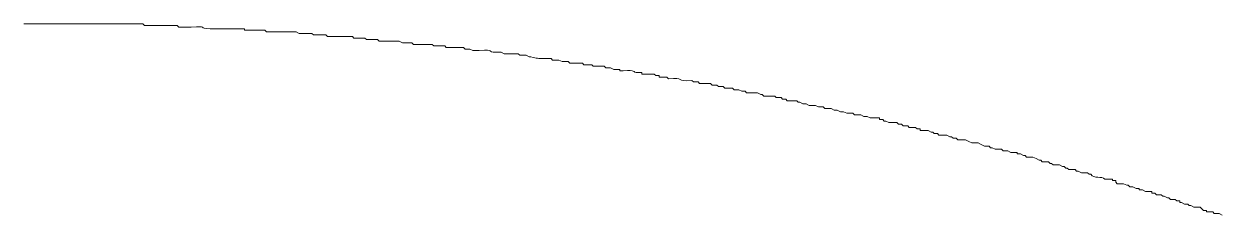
# Model space of a CAD drawing. Header units: millimetres. Extents: x 5194 to 16594, y 329 to 7592.
# Drawn here: x 10333.68 to 10350.9, y 4140.83 to 4143.57 of the extents above; entities that cross this region are included whole.
import ezdxf

# ---------------------------------------------------------------- set-up
doc = ezdxf.new("R2010")
doc.units = ezdxf.units.MM
doc.header["$MEASUREMENT"] = 0
doc.layers.add('PDF_Geometry', color=7, linetype='Continuous', true_color=0x231f20)

msp = doc.modelspace()

# ---------------------------------------------------------------- linework, layer by layer
at = {"layer": 'PDF_Geometry', "color": 0, "lineweight": 9}
for p, q in [((10333.721, 4143.569), (10333.676, 4143.569)), ((10333.766, 4143.569), (10333.721, 4143.569)), ((10335.25, 4143.569), (10335.228, 4143.569)), ((10335.273, 4143.569), (10335.25, 4143.569)), ((10335.318, 4143.569), (10335.273, 4143.569)), ((10335.34, 4143.569), (10335.318, 4143.569)), ((10335.385, 4143.569), (10335.34, 4143.569)), ((10335.408, 4143.546), (10335.385, 4143.569)), ((10335.43, 4143.546), (10335.408, 4143.546)), ((10335.475, 4143.546), (10335.43, 4143.546)), ((10335.498, 4143.546), (10335.475, 4143.546)), ((10335.52, 4143.546), (10335.498, 4143.546)), ((10335.565, 4143.546), (10335.52, 4143.546)), ((10335.61, 4143.546), (10335.565, 4143.546)), ((10335.655, 4143.546), (10335.61, 4143.546)), ((10335.678, 4143.546), (10335.655, 4143.546)), ((10335.7, 4143.546), (10335.678, 4143.546)), ((10335.745, 4143.546), (10335.7, 4143.546)), ((10335.79, 4143.546), (10335.745, 4143.546)), ((10335.813, 4143.546), (10335.79, 4143.546)), ((10335.835, 4143.546), (10335.813, 4143.546)), ((10335.88, 4143.546), (10335.835, 4143.546)), ((10335.903, 4143.524), (10335.88, 4143.546)), ((10335.925, 4143.524), (10335.903, 4143.524)), ((10335.97, 4143.524), (10335.925, 4143.524)), ((10335.992, 4143.524), (10335.97, 4143.524)), ((10336.015, 4143.524), (10335.992, 4143.524)), ((10336.06, 4143.524), (10336.015, 4143.524)), ((10336.082, 4143.524), (10336.06, 4143.524)), ((10336.375, 4143.501), (10336.352, 4143.501)), ((10336.397, 4143.501), (10336.375, 4143.501)), ((10336.757, 4143.501), (10336.712, 4143.501)), ((10336.78, 4143.501), (10336.757, 4143.501)), ((10336.802, 4143.501), (10336.78, 4143.501)), ((10336.847, 4143.501), (10336.802, 4143.501)), ((10336.847, 4143.479), (10336.847, 4143.501)), ((10336.892, 4143.479), (10336.847, 4143.479)), ((10336.937, 4143.479), (10336.892, 4143.479)), ((10336.96, 4143.479), (10336.937, 4143.479)), ((10336.982, 4143.479), (10336.96, 4143.479)), ((10337.027, 4143.479), (10336.982, 4143.479)), ((10337.072, 4143.479), (10337.027, 4143.479)), ((10337.094, 4143.479), (10337.072, 4143.479)), ((10337.117, 4143.479), (10337.094, 4143.479)), ((10337.139, 4143.479), (10337.117, 4143.479)), ((10337.162, 4143.456), (10337.139, 4143.479)), ((10337.184, 4143.456), (10337.162, 4143.456)), ((10337.229, 4143.456), (10337.184, 4143.456)), ((10337.252, 4143.456), (10337.229, 4143.456)), ((10337.274, 4143.456), (10337.252, 4143.456)), ((10337.499, 4143.456), (10337.454, 4143.456)), ((10337.522, 4143.456), (10337.499, 4143.456)), ((10337.544, 4143.456), (10337.522, 4143.456)), ((10337.589, 4143.456), (10337.544, 4143.456)), ((10337.634, 4143.434), (10337.589, 4143.456)), ((10337.657, 4143.434), (10337.634, 4143.434)), ((10337.679, 4143.434), (10337.657, 4143.434)), ((10337.702, 4143.434), (10337.679, 4143.434)), ((10337.724, 4143.434), (10337.702, 4143.434)), ((10337.769, 4143.434), (10337.724, 4143.434)), ((10337.814, 4143.434), (10337.769, 4143.434)), ((10337.837, 4143.411), (10337.814, 4143.434)), ((10337.859, 4143.411), (10337.837, 4143.411)), ((10337.904, 4143.411), (10337.859, 4143.411)), ((10337.949, 4143.411), (10337.904, 4143.411)), ((10337.994, 4143.411), (10337.949, 4143.411)), ((10338.017, 4143.411), (10337.994, 4143.411)), ((10338.039, 4143.389), (10338.017, 4143.411)), ((10338.084, 4143.389), (10338.039, 4143.389)), ((10338.106, 4143.389), (10338.084, 4143.389)), ((10338.129, 4143.389), (10338.106, 4143.389)), ((10338.151, 4143.389), (10338.129, 4143.389)), ((10338.196, 4143.389), (10338.151, 4143.389)), ((10338.241, 4143.389), (10338.196, 4143.389)), ((10338.264, 4143.389), (10338.241, 4143.389)), ((10338.286, 4143.389), (10338.264, 4143.389)), ((10338.331, 4143.389), (10338.286, 4143.389)), ((10338.376, 4143.389), (10338.331, 4143.389)), ((10338.399, 4143.389), (10338.376, 4143.389)), ((10338.421, 4143.366), (10338.399, 4143.389)), ((10338.466, 4143.366), (10338.421, 4143.366)), ((10338.511, 4143.366), (10338.466, 4143.366)), ((10338.556, 4143.366), (10338.511, 4143.366)), ((10338.579, 4143.366), (10338.556, 4143.366)), ((10338.601, 4143.344), (10338.579, 4143.366)), ((10338.646, 4143.344), (10338.601, 4143.344)), ((10338.691, 4143.344), (10338.646, 4143.344)), ((10338.714, 4143.344), (10338.691, 4143.344)), ((10338.736, 4143.344), (10338.714, 4143.344)), ((10338.759, 4143.344), (10338.736, 4143.344)), ((10338.781, 4143.321), (10338.759, 4143.344)), ((10338.826, 4143.321), (10338.781, 4143.321)), ((10338.871, 4143.321), (10338.826, 4143.321)), ((10338.894, 4143.321), (10338.871, 4143.321)), ((10338.916, 4143.321), (10338.894, 4143.321)), ((10338.961, 4143.321), (10338.916, 4143.321)), ((10338.984, 4143.321), (10338.961, 4143.321)), ((10339.006, 4143.321), (10338.984, 4143.321)), ((10339.051, 4143.321), (10339.006, 4143.321)), ((10339.073, 4143.321), (10339.051, 4143.321)), ((10339.118, 4143.299), (10339.073, 4143.321)), ((10339.141, 4143.299), (10339.118, 4143.299)), ((10339.163, 4143.299), (10339.141, 4143.299)), ((10339.208, 4143.299), (10339.163, 4143.299)), ((10339.253, 4143.299), (10339.208, 4143.299)), ((10339.276, 4143.276), (10339.253, 4143.299)), ((10339.298, 4143.276), (10339.276, 4143.276)), ((10339.321, 4143.276), (10339.298, 4143.276)), ((10339.343, 4143.276), (10339.321, 4143.276)), ((10339.388, 4143.276), (10339.343, 4143.276)), ((10339.433, 4143.276), (10339.388, 4143.276)), ((10339.456, 4143.276), (10339.433, 4143.276)), ((10339.478, 4143.276), (10339.456, 4143.276)), ((10339.523, 4143.276), (10339.478, 4143.276)), ((10339.546, 4143.276), (10339.523, 4143.276)), ((10339.568, 4143.254), (10339.546, 4143.276)), ((10339.613, 4143.254), (10339.568, 4143.254)), ((10339.636, 4143.254), (10339.613, 4143.254)), ((10339.658, 4143.254), (10339.636, 4143.254)), ((10339.703, 4143.254), (10339.658, 4143.254)), ((10339.726, 4143.254), (10339.703, 4143.254)), ((10339.748, 4143.231), (10339.726, 4143.254)), ((10339.793, 4143.231), (10339.748, 4143.231)), ((10339.838, 4143.231), (10339.793, 4143.231)), ((10339.883, 4143.231), (10339.838, 4143.231)), ((10339.906, 4143.231), (10339.883, 4143.231)), ((10339.928, 4143.231), (10339.906, 4143.231)), ((10339.973, 4143.231), (10339.928, 4143.231)), ((10339.996, 4143.231), (10339.973, 4143.231)), ((10340.018, 4143.209), (10339.996, 4143.231)), ((10340.041, 4143.209), (10340.018, 4143.209)), ((10340.086, 4143.209), (10340.041, 4143.209)), ((10340.13, 4143.186), (10340.086, 4143.209)), ((10340.175, 4143.186), (10340.13, 4143.186)), ((10340.198, 4143.186), (10340.175, 4143.186)), ((10340.22, 4143.186), (10340.198, 4143.186)), ((10340.49, 4143.164), (10340.468, 4143.164)), ((10340.535, 4143.164), (10340.49, 4143.164)), ((10340.58, 4143.141), (10340.535, 4143.164)), ((10340.625, 4143.141), (10340.58, 4143.141)), ((10340.648, 4143.141), (10340.625, 4143.141)), ((10340.67, 4143.141), (10340.648, 4143.141)), ((10340.715, 4143.141), (10340.67, 4143.141)), ((10340.76, 4143.141), (10340.715, 4143.141)), ((10340.783, 4143.141), (10340.76, 4143.141)), ((10340.805, 4143.119), (10340.783, 4143.141)), ((10340.85, 4143.119), (10340.805, 4143.119)), ((10340.895, 4143.119), (10340.85, 4143.119)), ((10340.94, 4143.096), (10340.895, 4143.119)), ((10340.963, 4143.096), (10340.94, 4143.096)), ((10341.232, 4143.074), (10341.187, 4143.074)), ((10341.255, 4143.074), (10341.232, 4143.074)), ((10341.277, 4143.051), (10341.255, 4143.074)), ((10341.322, 4143.051), (10341.277, 4143.051)), ((10341.367, 4143.051), (10341.322, 4143.051)), ((10341.412, 4143.029), (10341.367, 4143.051)), ((10341.457, 4143.029), (10341.412, 4143.029)), ((10341.502, 4143.029), (10341.457, 4143.029)), ((10341.525, 4143.006), (10341.502, 4143.029)), ((10341.547, 4143.006), (10341.525, 4143.006)), ((10341.592, 4143.006), (10341.547, 4143.006)), ((10341.637, 4143.006), (10341.592, 4143.006)), ((10341.682, 4143.006), (10341.637, 4143.006)), ((10341.705, 4143.006), (10341.682, 4143.006)), ((10341.727, 4142.984), (10341.705, 4143.006)), ((10341.772, 4142.984), (10341.727, 4142.984)), ((10341.817, 4142.984), (10341.772, 4142.984)), ((10341.84, 4142.984), (10341.817, 4142.984)), ((10341.862, 4142.961), (10341.84, 4142.984)), ((10341.885, 4142.961), (10341.862, 4142.961)), ((10341.93, 4142.961), (10341.885, 4142.961)), ((10341.975, 4142.961), (10341.93, 4142.961)), ((10341.997, 4142.961), (10341.975, 4142.961)), ((10342.02, 4142.961), (10341.997, 4142.961)), ((10342.042, 4142.939), (10342.02, 4142.961)), ((10342.065, 4142.939), (10342.042, 4142.939)), ((10342.11, 4142.939), (10342.065, 4142.939)), ((10342.155, 4142.917), (10342.11, 4142.939)), ((10342.177, 4142.917), (10342.155, 4142.917)), ((10342.2, 4142.917), (10342.177, 4142.917)), ((10342.244, 4142.917), (10342.2, 4142.917)), ((10342.244, 4142.894), (10342.244, 4142.917)), ((10342.289, 4142.894), (10342.244, 4142.894)), ((10342.559, 4142.872), (10342.514, 4142.872)), ((10342.559, 4142.849), (10342.559, 4142.872)), ((10342.604, 4142.849), (10342.559, 4142.849)), ((10342.627, 4142.849), (10342.604, 4142.849)), ((10342.649, 4142.849), (10342.627, 4142.849)), ((10342.694, 4142.849), (10342.649, 4142.849)), ((10342.739, 4142.849), (10342.694, 4142.849)), ((10342.762, 4142.827), (10342.739, 4142.849)), ((10342.784, 4142.827), (10342.762, 4142.827)), ((10342.807, 4142.827), (10342.784, 4142.827)), ((10342.807, 4142.804), (10342.807, 4142.827)), ((10342.852, 4142.804), (10342.807, 4142.804)), ((10342.897, 4142.804), (10342.852, 4142.804)), ((10342.919, 4142.804), (10342.897, 4142.804)), ((10342.942, 4142.782), (10342.919, 4142.804)), ((10343.301, 4142.737), (10343.279, 4142.759)), ((10343.346, 4142.737), (10343.301, 4142.737)), ((10343.369, 4142.737), (10343.346, 4142.737)), ((10343.391, 4142.714), (10343.369, 4142.737)), ((10343.436, 4142.714), (10343.391, 4142.714)), ((10343.459, 4142.714), (10343.436, 4142.714)), ((10343.481, 4142.714), (10343.459, 4142.714)), ((10343.526, 4142.714), (10343.481, 4142.714)), ((10343.549, 4142.714), (10343.526, 4142.714)), ((10343.571, 4142.692), (10343.549, 4142.714)), ((10343.616, 4142.692), (10343.571, 4142.692)), ((10343.639, 4142.692), (10343.616, 4142.692)), ((10343.661, 4142.669), (10343.639, 4142.692)), ((10343.706, 4142.669), (10343.661, 4142.669)), ((10343.729, 4142.669), (10343.706, 4142.669)), ((10343.751, 4142.647), (10343.729, 4142.669)), ((10343.774, 4142.647), (10343.751, 4142.647)), ((10343.819, 4142.647), (10343.774, 4142.647)), ((10343.864, 4142.647), (10343.819, 4142.647)), ((10343.886, 4142.624), (10343.864, 4142.647)), ((10343.909, 4142.624), (10343.886, 4142.624)), ((10343.954, 4142.624), (10343.909, 4142.624)), ((10343.999, 4142.602), (10343.954, 4142.624)), ((10344.021, 4142.602), (10343.999, 4142.602)), ((10344.044, 4142.602), (10344.021, 4142.602)), ((10344.066, 4142.579), (10344.044, 4142.602)), ((10344.089, 4142.579), (10344.066, 4142.579)), ((10344.134, 4142.579), (10344.089, 4142.579)), ((10344.179, 4142.579), (10344.134, 4142.579)), ((10344.201, 4142.579), (10344.179, 4142.579)), ((10344.224, 4142.579), (10344.201, 4142.579)), ((10344.269, 4142.557), (10344.224, 4142.579)), ((10344.291, 4142.557), (10344.269, 4142.557)), ((10344.313, 4142.534), (10344.291, 4142.557)), ((10344.358, 4142.534), (10344.313, 4142.534)), ((10344.381, 4142.534), (10344.358, 4142.534)), ((10344.403, 4142.534), (10344.381, 4142.534)), ((10344.448, 4142.534), (10344.403, 4142.534)), ((10344.471, 4142.534), (10344.448, 4142.534)), ((10344.493, 4142.512), (10344.471, 4142.534)), ((10344.538, 4142.512), (10344.493, 4142.512)), ((10344.561, 4142.512), (10344.538, 4142.512)), ((10344.583, 4142.489), (10344.561, 4142.512)), ((10344.628, 4142.489), (10344.583, 4142.489)), ((10344.651, 4142.467), (10344.628, 4142.489)), ((10344.673, 4142.467), (10344.651, 4142.467)), ((10344.696, 4142.467), (10344.673, 4142.467)), ((10344.718, 4142.467), (10344.696, 4142.467)), ((10344.741, 4142.467), (10344.718, 4142.467)), ((10344.786, 4142.467), (10344.741, 4142.467)), ((10344.808, 4142.444), (10344.786, 4142.467)), ((10344.831, 4142.444), (10344.808, 4142.444)), ((10344.876, 4142.422), (10344.831, 4142.444)), ((10344.921, 4142.422), (10344.876, 4142.422)), ((10344.966, 4142.399), (10344.921, 4142.422)), ((10344.988, 4142.399), (10344.966, 4142.399)), ((10345.011, 4142.399), (10344.988, 4142.399)), ((10345.056, 4142.399), (10345.011, 4142.399)), ((10345.101, 4142.377), (10345.056, 4142.399)), ((10345.146, 4142.377), (10345.101, 4142.377)), ((10345.168, 4142.377), (10345.146, 4142.377)), ((10345.191, 4142.354), (10345.168, 4142.377)), ((10345.236, 4142.354), (10345.191, 4142.354)), ((10345.281, 4142.354), (10345.236, 4142.354)), ((10345.326, 4142.332), (10345.281, 4142.354)), ((10345.348, 4142.332), (10345.326, 4142.332)), ((10345.37, 4142.332), (10345.348, 4142.332)), ((10345.415, 4142.309), (10345.37, 4142.332)), ((10345.46, 4142.309), (10345.415, 4142.309)), ((10345.505, 4142.287), (10345.46, 4142.309)), ((10345.528, 4142.287), (10345.505, 4142.287)), ((10345.55, 4142.287), (10345.528, 4142.287)), ((10345.595, 4142.287), (10345.55, 4142.287)), ((10345.618, 4142.264), (10345.595, 4142.287)), ((10345.663, 4142.264), (10345.618, 4142.264)), ((10345.685, 4142.264), (10345.663, 4142.264)), ((10345.708, 4142.264), (10345.685, 4142.264)), ((10345.753, 4142.242), (10345.708, 4142.264)), ((10345.798, 4142.242), (10345.753, 4142.242)), ((10345.843, 4142.219), (10345.798, 4142.242)), ((10345.865, 4142.219), (10345.843, 4142.219)), ((10345.888, 4142.219), (10345.865, 4142.219)), ((10345.933, 4142.219), (10345.888, 4142.219)), ((10345.978, 4142.219), (10345.933, 4142.219)), ((10345.978, 4142.197), (10345.978, 4142.219)), ((10346.023, 4142.197), (10345.978, 4142.197)), ((10346.045, 4142.174), (10346.023, 4142.197)), ((10346.068, 4142.174), (10346.045, 4142.174)), ((10346.113, 4142.152), (10346.068, 4142.174)), ((10346.158, 4142.152), (10346.113, 4142.152)), ((10346.203, 4142.152), (10346.158, 4142.152)), ((10346.225, 4142.152), (10346.203, 4142.152)), ((10346.248, 4142.129), (10346.225, 4142.152)), ((10346.293, 4142.129), (10346.248, 4142.129)), ((10346.315, 4142.107), (10346.293, 4142.129)), ((10346.338, 4142.107), (10346.315, 4142.107)), ((10346.382, 4142.107), (10346.338, 4142.107)), ((10346.405, 4142.084), (10346.382, 4142.107)), ((10346.427, 4142.084), (10346.405, 4142.084)), ((10346.472, 4142.084), (10346.427, 4142.084)), ((10346.495, 4142.084), (10346.472, 4142.084)), ((10346.517, 4142.062), (10346.495, 4142.084)), ((10346.562, 4142.062), (10346.517, 4142.062)), ((10346.562, 4142.039), (10346.562, 4142.062)), ((10346.585, 4142.039), (10346.562, 4142.039)), ((10346.63, 4142.039), (10346.585, 4142.039)), ((10346.652, 4142.039), (10346.63, 4142.039)), ((10346.675, 4142.039), (10346.652, 4142.039)), ((10346.72, 4142.017), (10346.675, 4142.039)), ((10346.742, 4142.017), (10346.72, 4142.017)), ((10346.765, 4141.994), (10346.742, 4142.017)), ((10346.81, 4141.994), (10346.765, 4141.994)), ((10346.832, 4141.972), (10346.81, 4141.994)), ((10346.855, 4141.972), (10346.832, 4141.972)), ((10346.9, 4141.972), (10346.855, 4141.972)), ((10346.922, 4141.972), (10346.9, 4141.972)), ((10346.945, 4141.972), (10346.922, 4141.972)), ((10346.99, 4141.949), (10346.945, 4141.972)), ((10347.012, 4141.949), (10346.99, 4141.949)), ((10347.035, 4141.927), (10347.012, 4141.949)), ((10347.08, 4141.927), (10347.035, 4141.927)), ((10347.102, 4141.904), (10347.08, 4141.927)), ((10347.125, 4141.904), (10347.102, 4141.904)), ((10347.17, 4141.904), (10347.125, 4141.904)), ((10347.192, 4141.904), (10347.17, 4141.904)), ((10347.215, 4141.904), (10347.192, 4141.904)), ((10347.26, 4141.882), (10347.215, 4141.904)), ((10347.305, 4141.86), (10347.26, 4141.882)), ((10347.35, 4141.86), (10347.305, 4141.86)), ((10347.372, 4141.86), (10347.35, 4141.86)), ((10347.395, 4141.86), (10347.372, 4141.86)), ((10347.439, 4141.837), (10347.395, 4141.86)), ((10347.484, 4141.815), (10347.439, 4141.837)), ((10347.507, 4141.815), (10347.484, 4141.815)), ((10347.529, 4141.815), (10347.507, 4141.815)), ((10347.552, 4141.815), (10347.529, 4141.815)), ((10347.574, 4141.792), (10347.552, 4141.815)), ((10347.597, 4141.792), (10347.574, 4141.792)), ((10347.642, 4141.77), (10347.597, 4141.792)), ((10347.687, 4141.77), (10347.642, 4141.77)), ((10347.709, 4141.77), (10347.687, 4141.77)), ((10347.732, 4141.77), (10347.709, 4141.77)), ((10347.754, 4141.747), (10347.732, 4141.77)), ((10347.777, 4141.747), (10347.754, 4141.747)), ((10347.822, 4141.747), (10347.777, 4141.747)), ((10347.867, 4141.725), (10347.822, 4141.747)), ((10347.889, 4141.725), (10347.867, 4141.725)), ((10347.912, 4141.725), (10347.889, 4141.725)), ((10347.957, 4141.725), (10347.912, 4141.725)), ((10347.957, 4141.702), (10347.957, 4141.725)), ((10348.002, 4141.702), (10347.957, 4141.702)), ((10348.047, 4141.68), (10348.002, 4141.702)), ((10348.069, 4141.68), (10348.047, 4141.68)), ((10348.092, 4141.657), (10348.069, 4141.68)), ((10348.114, 4141.657), (10348.092, 4141.657)), ((10348.137, 4141.657), (10348.114, 4141.657)), ((10348.182, 4141.657), (10348.137, 4141.657)), ((10348.227, 4141.635), (10348.182, 4141.657)), ((10348.272, 4141.612), (10348.227, 4141.635)), ((10348.294, 4141.612), (10348.272, 4141.612)), ((10348.317, 4141.59), (10348.294, 4141.612)), ((10348.362, 4141.59), (10348.317, 4141.59)), ((10348.407, 4141.59), (10348.362, 4141.59)), ((10348.429, 4141.567), (10348.407, 4141.59)), ((10348.452, 4141.567), (10348.429, 4141.567)), ((10348.474, 4141.545), (10348.452, 4141.567)), ((10348.519, 4141.545), (10348.474, 4141.545)), ((10348.564, 4141.545), (10348.519, 4141.545)), ((10348.609, 4141.522), (10348.564, 4141.545)), ((10348.631, 4141.522), (10348.609, 4141.522)), ((10348.654, 4141.5), (10348.631, 4141.522)), ((10348.676, 4141.5), (10348.654, 4141.5)), ((10348.699, 4141.477), (10348.676, 4141.5)), ((10348.744, 4141.477), (10348.699, 4141.477)), ((10348.789, 4141.477), (10348.744, 4141.477)), ((10348.811, 4141.455), (10348.789, 4141.477)), ((10348.834, 4141.455), (10348.811, 4141.455)), ((10348.879, 4141.432), (10348.834, 4141.455)), ((10348.924, 4141.432), (10348.879, 4141.432)), ((10348.969, 4141.432), (10348.924, 4141.432)), ((10348.991, 4141.41), (10348.969, 4141.432)), ((10349.014, 4141.41), (10348.991, 4141.41)), ((10349.239, 4141.342), (10349.216, 4141.342)), ((10349.284, 4141.342), (10349.239, 4141.342)), ((10349.329, 4141.342), (10349.284, 4141.342)), ((10349.329, 4141.32), (10349.329, 4141.342)), ((10349.374, 4141.32), (10349.329, 4141.32)), ((10349.374, 4141.297), (10349.374, 4141.32)), ((10349.396, 4141.275), (10349.374, 4141.297)), ((10349.441, 4141.275), (10349.396, 4141.275)), ((10349.464, 4141.275), (10349.441, 4141.275)), ((10349.486, 4141.275), (10349.464, 4141.275)), ((10349.531, 4141.252), (10349.486, 4141.275)), ((10349.553, 4141.252), (10349.531, 4141.252)), ((10349.576, 4141.23), (10349.553, 4141.252)), ((10349.621, 4141.23), (10349.576, 4141.23)), ((10349.666, 4141.207), (10349.621, 4141.23)), ((10349.711, 4141.207), (10349.666, 4141.207)), ((10349.711, 4141.185), (10349.711, 4141.207)), ((10349.756, 4141.185), (10349.711, 4141.185)), ((10349.801, 4141.162), (10349.756, 4141.185)), ((10349.846, 4141.162), (10349.801, 4141.162)), ((10349.891, 4141.162), (10349.846, 4141.162)), ((10349.891, 4141.14), (10349.891, 4141.162)), ((10349.936, 4141.14), (10349.891, 4141.14)), ((10349.958, 4141.117), (10349.936, 4141.14)), ((10349.981, 4141.117), (10349.958, 4141.117)), ((10350.026, 4141.117), (10349.981, 4141.117)), ((10350.048, 4141.095), (10350.026, 4141.117)), ((10350.071, 4141.095), (10350.048, 4141.095)), ((10350.116, 4141.072), (10350.071, 4141.095)), ((10350.138, 4141.072), (10350.116, 4141.072)), ((10350.161, 4141.05), (10350.138, 4141.072)), ((10350.206, 4141.05), (10350.161, 4141.05)), ((10350.228, 4141.05), (10350.206, 4141.05)), ((10350.251, 4141.027), (10350.228, 4141.05)), ((10350.296, 4141.027), (10350.251, 4141.027)), ((10350.296, 4141.005), (10350.296, 4141.027)), ((10350.318, 4141.005), (10350.296, 4141.005)), ((10350.363, 4140.982), (10350.318, 4141.005)), ((10350.386, 4140.982), (10350.363, 4140.982)), ((10350.408, 4140.982), (10350.386, 4140.982)), ((10350.431, 4140.96), (10350.408, 4140.982)), ((10350.453, 4140.96), (10350.431, 4140.96)), ((10350.498, 4140.937), (10350.453, 4140.96)), ((10350.543, 4140.937), (10350.498, 4140.937)), ((10350.565, 4140.937), (10350.543, 4140.937)), ((10350.588, 4140.937), (10350.565, 4140.937)), ((10350.61, 4140.915), (10350.588, 4140.937)), ((10350.633, 4140.892), (10350.61, 4140.915)), ((10350.678, 4140.892), (10350.633, 4140.892)), ((10350.678, 4140.87), (10350.678, 4140.892)), ((10350.723, 4140.87), (10350.678, 4140.87)), ((10350.768, 4140.87), (10350.723, 4140.87)), ((10350.79, 4140.847), (10350.768, 4140.87)), ((10350.813, 4140.847), (10350.79, 4140.847)), ((10350.835, 4140.847), (10350.813, 4140.847)), ((10350.858, 4140.847), (10350.835, 4140.847)), ((10350.903, 4140.825), (10350.858, 4140.847))]:
    msp.add_line(p, q, dxfattribs=at)
for points in [[(10335.228, 4143.569), (10334.733, 4143.569), (10334.261, 4143.569), (10333.766, 4143.569)], [(10336.352, 4143.501), (10336.172, 4143.501), (10336.33, 4143.546), (10336.082, 4143.524)], [(10336.712, 4143.501), (10336.6, 4143.501), (10336.51, 4143.501), (10336.397, 4143.501)], [(10337.454, 4143.456), (10337.387, 4143.456), (10337.342, 4143.456), (10337.274, 4143.456)], [(10340.468, 4143.164), (10340.31, 4143.164), (10340.468, 4143.209), (10340.22, 4143.186)], [(10341.187, 4143.074), (10341.03, 4143.074), (10341.075, 4143.074), (10340.963, 4143.096)], [(10342.514, 4142.872), (10342.402, 4142.872), (10342.492, 4142.917), (10342.289, 4142.894)], [(10343.279, 4142.759), (10343.032, 4142.737), (10343.189, 4142.804), (10342.942, 4142.782)], [(10349.216, 4141.342), (10349.171, 4141.387), (10349.059, 4141.342), (10349.014, 4141.41)]]:
    msp.add_open_spline(points, degree=3, dxfattribs=at)

doc.saveas('drawing.dxf')
